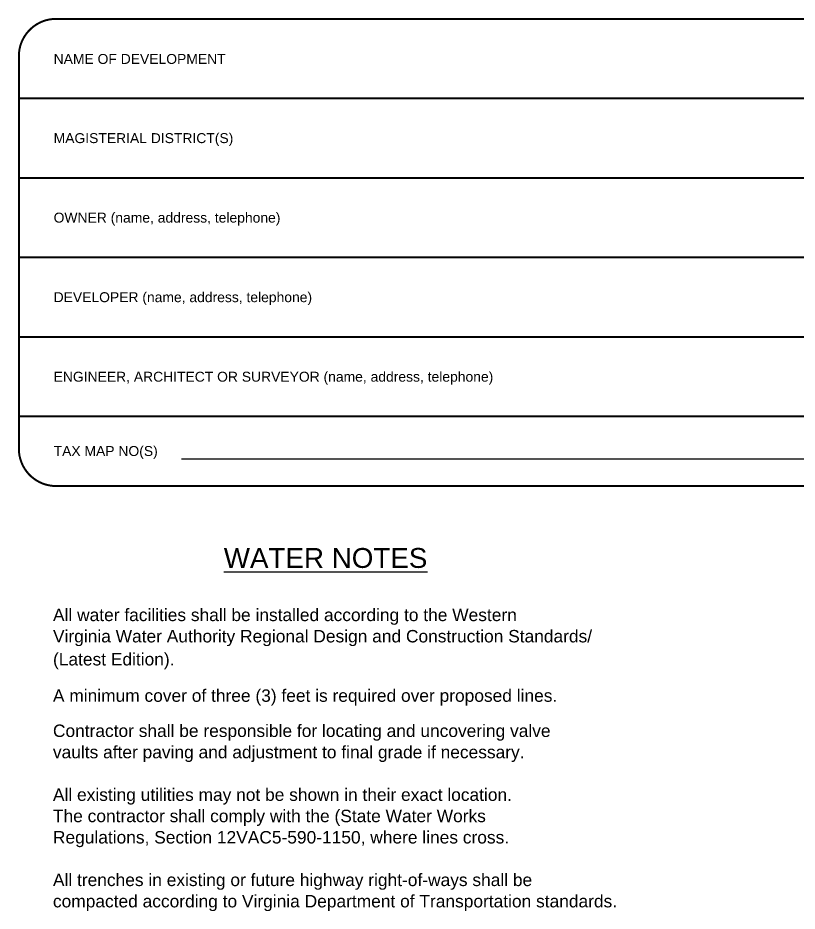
# Model space of a CAD drawing. Header units: inches. Extents: x 0 to 36, y 0 to 24.
# Drawn here: x 8.02 to 14.29, y 12.29 to 19.48 of the extents above; entities that cross this region are included whole.
import ezdxf
from ezdxf.enums import TextEntityAlignment as Align

# ---------------------------------------------------------------- set-up
doc = ezdxf.new("R2010")
doc.units = ezdxf.units.IN
doc.header["$MEASUREMENT"] = 0
doc.layers.add('CoverSheet', color=7, linetype='CONTINUOUS')
doc.styles.add('ARIAL', font='arial.ttf')

msp = doc.modelspace()

# ---------------------------------------------------------------- linework, layer by layer
at = {"layer": 'CoverSheet'}
msp.add_line((9.3335, 15.9269), (19.4154, 15.9269), dxfattribs=at)
at = {"layer": 'CoverSheet', "const_width": 0.016}
msp.add_lwpolyline([(20.2244, 19.1675), (20.2244, 16.0075, -0.414214), (19.9244, 15.7075), (8.3244, 15.7075, -0.414214), (8.0244, 16.0075), (8.0244, 19.1675, -0.414214), (8.3244, 19.4675), (19.9244, 19.4675, -0.414214)], format="xyb", close=True, dxfattribs=at)
for points in [[(8.0244, 18.8275), (15.3044, 18.8275)], [(8.0244, 18.1875), (20.2244, 18.1875)], [(8.0244, 17.5475), (20.2244, 17.5475)], [(8.0244, 16.9075), (20.2244, 16.9075)], [(8.0244, 16.2675), (20.2244, 16.2675)]]:
    msp.add_lwpolyline(points, dxfattribs=at)

# ---------------------------------------------------------------- texts
at = {"layer": 'CoverSheet', "style": 'ARIAL'}
for s, height, p in [('NAME OF DEVELOPMENT', 0.08, (8.3044, 19.1048)), ('MAGISTERIAL DISTRICT(S)', 0.08, (8.3044, 18.4676)), ('OWNER (name, address, telephone)', 0.08, (8.3044, 17.8276)), ('DEVELOPER (name, address, telephone)', 0.08, (8.3044, 17.1874)), ('ENGINEER, ARCHITECT OR SURVEYOR (name, address, telephone)', 0.08, (8.3044, 16.5474)), ('TAX MAP NO(S)', 0.08, (8.3044, 15.9494)), ('All water facilities shall be installed according to the Western', 0.1, (8.2993, 14.6204)), ('Virginia Water Authority Regional Design and Construction Standards/', 0.1, (8.2993, 14.449)), ('(Latest Edition).', 0.1, (8.2993, 14.2635)), ('A minimum cover of three (3) feet is required over proposed lines.', 0.1, (8.2988, 13.9709)), ('Contractor shall be responsible for locating and uncovering valve', 0.1, (8.2988, 13.6878)), ('vaults after paving and adjustment to final grade if necessary.', 0.1, (8.2988, 13.5164)), ('All existing utilities may not be shown in their exact location.', 0.1, (8.2988, 13.1735)), ('The contractor shall comply with the (State Water Works', 0.1, (8.2988, 13.0021)), ('Regulations, Section 12VAC5-590-1150, where lines cross.', 0.1, (8.2988, 12.8306)), ('All trenches in existing or future highway right-of-ways shall be', 0.1, (8.2988, 12.4878)), ('compacted according to Virginia Department of Transportation standards.', 0.1, (8.2988, 12.3164))]:
    msp.add_text(s, height=height, dxfattribs=at).set_placement(p)
msp.add_text('%%UWATER NOTES%%U', height=0.16, dxfattribs=at).set_placement((10.4937, 15.0486), align=Align.CENTER)

doc.saveas('drawing.dxf')
